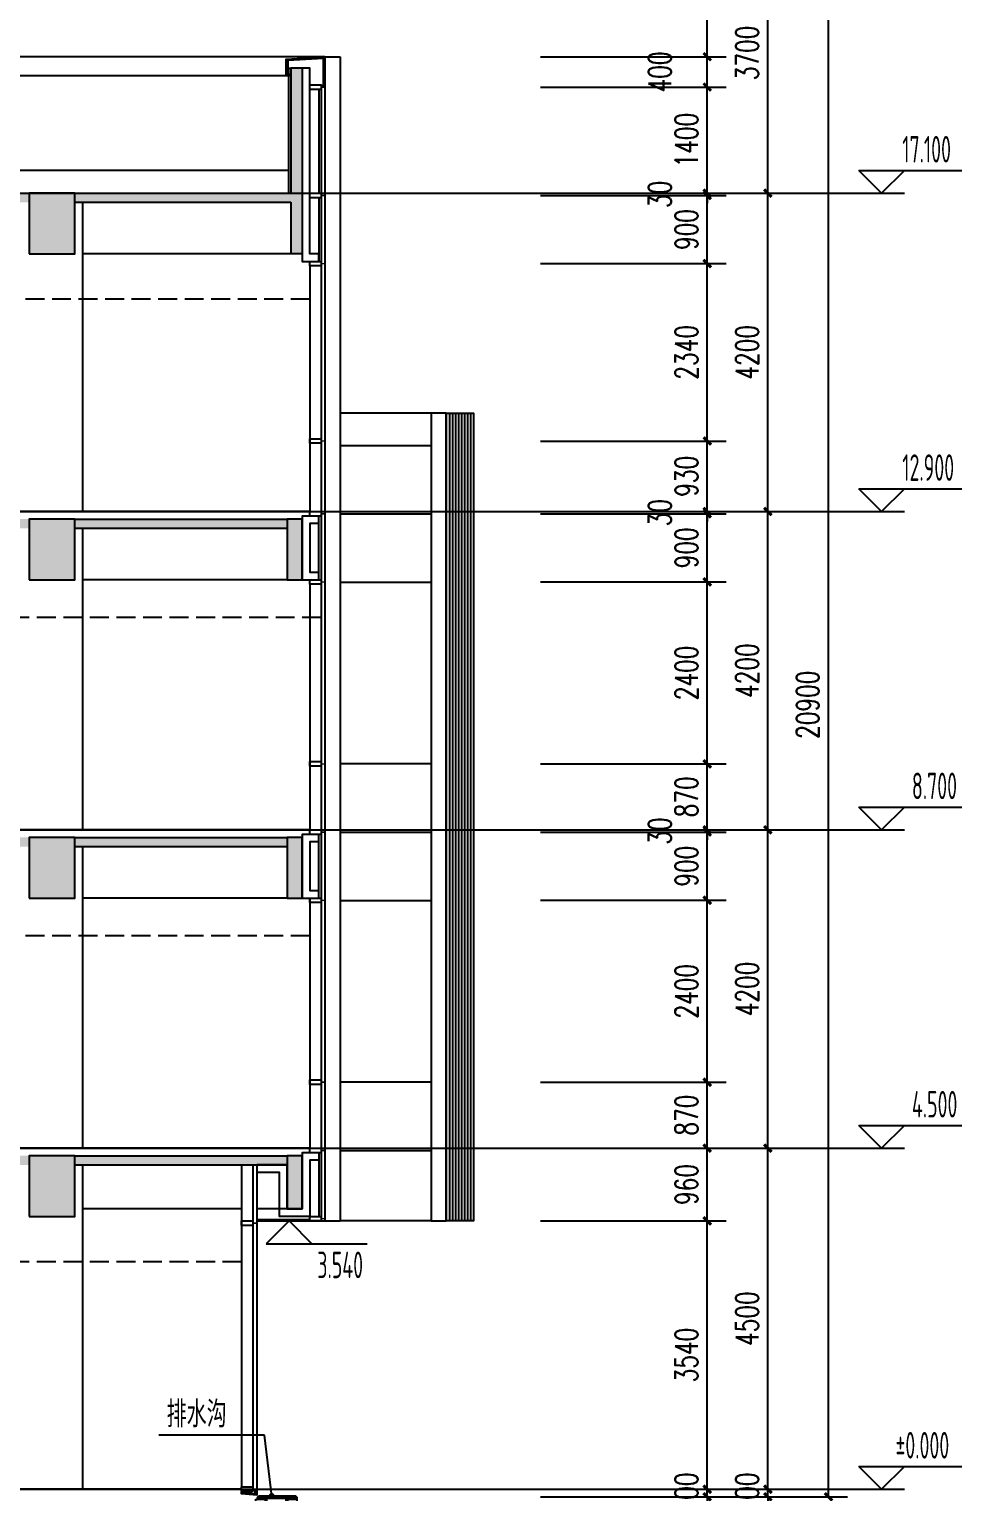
# Model space of a CAD drawing. Extents: x 1106790 to 1313746, y -134124 to 12249.
# Drawn here: x 1205748 to 1218045, y -51921 to -32625 of the extents above; entities that cross this region are included whole.
import ezdxf

# ---------------------------------------------------------------- set-up
doc = ezdxf.new("R2010")
doc.units = 0
doc.header["$LTSCALE"] = 1000
doc.header["$MEASUREMENT"] = 0
doc.linetypes.add('DASH', pattern=[0.35, 0.25, -0.1])
for name, color, linetype in [('01-标注_尺寸', 124, 'Continuous'), ('01-标注_标高', 200, 'Continuous'), ('01-标注_符号', 200, 'Continuous'), ('01-标注_轴线坐标', 132, 'Continuous'), ('02-TEXT_标注', 130, 'Continuous'), ('05-填充_天正', 26, 'Continuous'), ('A-C_窗', 140, 'Continuous'), ('A-D_龙骨', 131, 'Continuous'), ('A-O_屋面', 201, 'Continuous'), ('A-SUR_保温', 222, 'Continuous'), ('A-SUR_吊顶', 40, 'Continuous'), ('A-SUR_看线', 231, 'Continuous'), ('A-SUR_面层', 191, 'Continuous'), ('A-TECH_结构', 21, 'Continuous'), ('A-金属背板', 30, 'Continuous'), ('A_STR-砌块墙', 121, 'Continuous'), ('A_STR-砼墙', 51, 'Continuous'), ('A_STR-砼柱', 51, 'Continuous'), ('D_铝板', 181, 'Continuous'), ('PUB_HATCH', 8, 'Continuous'), ('构造物', 145, 'Continuous')]:
    doc.layers.add(name, color=color, linetype=linetype)
doc.layers.add('04-不打印_辅助线', color=165, linetype='Continuous', plot=False)
doc.styles.add('_TCH_DIM', font='ROS1', dxfattribs={"width": 0.8, "bigfont": 'JD'})
doc.styles.add('_TCH_DIM_T3', font='SIMPLEX', dxfattribs={"width": 0.705882, "bigfont": 'GBCBIG'})
doc.dimstyles.new('_TCH_ARCH&&100', dxfattribs={"dimtxt": 297.5, "dimasz": 100, "dimexe": 250, "dimexo": 300, "dimgap": 126.25, "dimtad": 1, "dimdec": 0, "dimzin": 0, "dimdsep": 46, "dimtxsty": '_TCH_DIM_T3', "dimblk": 'ARCHTICK', "dimcen": 0.09, "dimclrt": 7, "dimazin": 2, "dimtfac": 1, "dimtdec": 0, "dimtix": 1, "dimtmove": 2, "dimatfit": 3, "dimfxl": 0, "dimtolj": 1, "dimtzin": 0, "dimarcsym": 0})
pattern_1 = [(45, (4697.017, 670), (-17.96051, 17.96051), []), (45, (4714.977, 670), (-17.96051, 17.96051), [12.7, -6.35])]

# ---------------------------------------------------------------- blocks, each defined once
blk = doc.blocks.new('kyuhtr')
at = {"const_width": 20}
blk.add_lwpolyline([(50, 0), (0, 0)], dxfattribs=at)
blk.add_lwpolyline([(50, -30), (200, -30), (200, 30), (50, 30)], close=True)
blk = doc.blocks.new('*U30')
at = {"layer": 'A-SUR_看线', "color": 8}
blk.add_lwpolyline([(-20, 5330), (20, 5330), (20, -5330), (-20, -5330)], dxfattribs=at)
blk = doc.blocks.new('*U31')
at = {"layer": 'A-金属背板', "color": 0, "linetype": 'ByBlock', "lineweight": -2, "transparency": 16777216}
for p in [(0, 0), (40, 0), (80, 0), (120, 0), (160, 0), (200, 0), (240, 0), (280, 0), (320, 0)]:
    blk.add_blockref('*U30', p, dxfattribs=at)
blk = doc.blocks.new('dartt')
at = {"transparency": 33554641}
h = blk.add_hatch(dxfattribs=at)
h.set_pattern_fill('ANSI32', color=26)
h.set_pattern_definition([(45, (1294.211, 122.3605), (-3.367596, 3.367596), []), (45, (1296.4563, 122.3605), (-3.367596, 3.367596), [])])
edge = h.paths.add_edge_path()
edge.add_arc((0, 21), 4, 0, 90)
edge.add_line((0, 25), (0, 0))
edge.add_line((0, 0), (25, 0))
edge.add_arc((21, 0), 4, 0, 90)
edge.add_line((21, 4), (4, 4))
edge.add_line((4, 4), (4, 21))
blk.add_lwpolyline([(0, 25), (0, 0), (25, 0)])
blk.add_lwpolyline([(0, 25), (0, 25, -0.414214), (4, 21), (4, 4), (21, 4, -0.414214), (25, 0), (25, 0)], format="xyb")
blk = doc.blocks.new('$LinePat$素土夯实')
at = {"color": 0}
for p, q in [((0, -210), (210, 0)), ((120, -300), (420, 0)), ((420, 0), (608, -188)), ((495, -300), (795, 0)), ((615, 0), (705, -90)), ((210, -210), (300, -300)), ((315, -105), (502, -293)), ((705, -300), (795, -210))]:
    blk.add_line(p, q, dxfattribs=at)
blk = doc.blocks.new('drsrtg')
at = {"layer": '05-填充_天正'}
h = blk.add_hatch(dxfattribs=at)
h.set_pattern_fill('ANSI33', color=256, scale=8)
h.set_pattern_definition([(45, (4711.517, 670), (-17.96051, 17.96051), []), (45, (4729.477, 670), (-17.96051, 17.96051), [12.7, -6.35])])
h.paths.add_polyline_path([(-608, 580), (-608, 550), (-513, 550), (-513, 580)])
h = blk.add_hatch(dxfattribs=at)
h.set_pattern_fill('ANSI33', color=256, scale=8)
h.set_pattern_definition(pattern_1)
h.paths.add_polyline_path([(-448, 550), (-448, 580), (-498, 580), (-498, 550)])
h = blk.add_hatch(dxfattribs=at)
h.set_pattern_fill('ANSI33', color=256, scale=8)
h.set_pattern_definition(pattern_1)
h.paths.add_polyline_path([(-383, 550), (-383, 580), (-433, 580), (-433, 550)])
h = blk.add_hatch(dxfattribs=at)
h.set_pattern_fill('ANSI33', color=256, scale=8)
h.set_pattern_definition(pattern_1)
h.paths.add_polyline_path([(-318, 550), (-318, 580), (-368, 580), (-368, 550)])
h = blk.add_hatch(dxfattribs=at)
h.set_pattern_fill('ANSI33', color=256, scale=8)
h.set_pattern_definition(pattern_1)
h.paths.add_polyline_path([(-253, 550), (-253, 580), (-303, 580), (-303, 550)])
h = blk.add_hatch(dxfattribs=at)
h.set_pattern_fill('ANSI33', color=256, scale=8)
h.set_pattern_definition([(45, (4721.517, 670), (-17.96051, 17.96051), []), (45, (4739.477, 670), (-17.96051, 17.96051), [12.7, -6.35])])
h.paths.add_polyline_path([(-108, 550), (-108, 580), (-238, 580), (-238, 550)])
at = {"layer": '01-标注_符号'}
for p, q in [((-527, 1382), (-1923, 1382)), ((-433, 580), (-527, 1382))]:
    blk.add_line(p, q, dxfattribs=at)
at = {"layer": '01-标注_符号', "const_width": 40}
blk.add_lwpolyline([(-431, 560, 1), (-435, 600, 1)], format="xyb", close=True, dxfattribs=at)
at = {"layer": '05-填充_天正'}
blk.add_lwpolyline([(-500, 550), (-500, 240), (-240, 240), (-240, 550)], dxfattribs=at)
at = {"layer": 'A-SUR_面层'}
for p, q in [((-108, 580), (-608, 580)), ((-608, 550), (-608, 580)), ((-513, 550), (-513, 580)), ((-498, 550), (-498, 580)), ((-448, 550), (-448, 580)), ((-433, 550), (-433, 580)), ((-383, 550), (-383, 580)), ((-368, 550), (-368, 580)), ((-318, 550), (-318, 580)), ((-303, 550), (-303, 580)), ((-253, 550), (-253, 580)), ((-238, 550), (-238, 580)), ((-108, 550), (-108, 580)), ((-108, 550), (-608, 550))]:
    blk.add_line(p, q, dxfattribs=at)
at = {"layer": 'A_STR-砌块墙'}
for points in [[(-640, 540), (-520, 540), (-520, 120), (-220, 120), (-220, 540), (-100, 540), (-100, 0), (-640, 0), (-640, 540)], [(-100, 0), (-740, 0), (-740, -100), (0, -100), (0, 0), (-520, 0)]]:
    blk.add_lwpolyline(points, dxfattribs=at)
at = {"layer": 'A-SUR_看线', "xscale": -0.1861635220123852, "yscale": 0.1666666666666667, "zscale": 0.1666666666666667}
for p in [(-592, -100), (-444, -100), (-296, -100), (-148, -100), (0, -100)]:
    blk.add_blockref('$LinePat$素土夯实', p, dxfattribs=at)
at = {"layer": '构造物', "linetype": 'DASH', "ltscale": 0.2}
blk.add_blockref('dartt', (-620, 540), dxfattribs=at)
at = {"layer": '构造物', "linetype": 'DASH', "ltscale": 0.2, "xscale": -1}
blk.add_blockref('dartt', (-100, 540), dxfattribs=at)
at = {"layer": '02-TEXT_标注', "style": '_TCH_DIM', "width": 0.8}
blk.add_text('排水沟', height=347.3, dxfattribs=at).set_placement((-1818, 1487))
blk = doc.blocks.new('_ArchTick')
at = {"color": 0, "linetype": 'ByBlock', "const_width": 0.4}
blk.add_lwpolyline([(-0.5, -0.5), (0.5, 0.5)], dxfattribs=at)
blk = doc.blocks.new('*D63')
at = {"layer": '01-标注_轴线坐标', "color": 0, "lineweight": -2, "transparency": 16777216}
for p, q in [((1213289, -31088), (1216539, -31088)), ((1216289, -51988), (1216289, -31088)), ((1213289, -51988), (1216539, -51988))]:
    blk.add_line(p, q, dxfattribs=at)
at = {"layer": 'Defpoints', "color": 0, "transparency": 16777216}
for p in [(1212989, -31088), (1216289, -31088), (1212989, -51988)]:
    blk.add_point(p, dxfattribs=at)
at = {"layer": '01-标注_轴线坐标', "color": 0, "lineweight": -2, "transparency": 16777216, "xscale": 100, "yscale": 100, "zscale": 100}
for p, rotation in [((1216289, -31088), 90), ((1216289, -51988), 270)]:
    blk.add_blockref('_ArchTick', p, dxfattribs=dict(at, rotation=rotation))
at = {"layer": '01-标注_轴线坐标', "color": 7, "transparency": 16777216, "insert": (1216014, -41538), "char_height": 297.5, "attachment_point": 5, "rotation": 90, "style": '_TCH_DIM_T3'}
blk.add_mtext('\\A1;20900', dxfattribs=at)
blk = doc.blocks.new('*D65')
at = {"layer": '01-标注_轴线坐标', "color": 0, "lineweight": -2, "transparency": 16777216}
for p, q in [((1213289, -51888), (1215739, -51888)), ((1215489, -51888), (1215489, -51788)), ((1215489, -51988), (1215489, -51888)), ((1213289, -51988), (1215739, -51988)), ((1215489, -51988), (1215489, -52088))]:
    blk.add_line(p, q, dxfattribs=at)
at = {"layer": 'Defpoints', "color": 0, "transparency": 16777216}
for p in [(1212989, -51888), (1215489, -51888), (1212989, -51988)]:
    blk.add_point(p, dxfattribs=at)
at = {"layer": '01-标注_轴线坐标', "color": 0, "lineweight": -2, "transparency": 16777216, "xscale": 100, "yscale": 100, "zscale": 100}
for p, rotation in [((1215489, -51888), 270), ((1215489, -51988), 90)]:
    blk.add_blockref('_ArchTick', p, dxfattribs=dict(at, rotation=rotation))
at = {"layer": '01-标注_轴线坐标', "color": 7, "transparency": 16777216, "insert": (1215214, -51938), "char_height": 297.5, "attachment_point": 5, "rotation": 90, "style": '_TCH_DIM_T3'}
blk.add_mtext('\\A1;100', dxfattribs=at)
blk = doc.blocks.new('*D66')
at = {"layer": '01-标注_轴线坐标', "color": 0, "lineweight": -2, "transparency": 16777216}
for p, q in [((1213289, -47388), (1215739, -47388)), ((1215489, -51888), (1215489, -47388)), ((1213289, -51888), (1215739, -51888))]:
    blk.add_line(p, q, dxfattribs=at)
at = {"layer": 'Defpoints', "color": 0, "transparency": 16777216}
for p in [(1212989, -47388), (1215489, -47388), (1212989, -51888)]:
    blk.add_point(p, dxfattribs=at)
at = {"layer": '01-标注_轴线坐标', "color": 0, "lineweight": -2, "transparency": 16777216, "xscale": 100, "yscale": 100, "zscale": 100}
for p, rotation in [((1215489, -47388), 90), ((1215489, -51888), 270)]:
    blk.add_blockref('_ArchTick', p, dxfattribs=dict(at, rotation=rotation))
at = {"layer": '01-标注_轴线坐标', "color": 7, "transparency": 16777216, "insert": (1215214, -49638), "char_height": 297.5, "attachment_point": 5, "rotation": 90, "style": '_TCH_DIM_T3'}
blk.add_mtext('\\A1;4500', dxfattribs=at)
blk = doc.blocks.new('*D67')
at = {"layer": '01-标注_轴线坐标', "color": 0, "lineweight": -2, "transparency": 16777216}
for p, q in [((1213289, -43188), (1215739, -43188)), ((1215489, -47388), (1215489, -43188)), ((1213289, -47388), (1215739, -47388))]:
    blk.add_line(p, q, dxfattribs=at)
at = {"layer": 'Defpoints', "color": 0, "transparency": 16777216}
for p in [(1212989, -43188), (1215489, -43188), (1212989, -47388)]:
    blk.add_point(p, dxfattribs=at)
at = {"layer": '01-标注_轴线坐标', "color": 0, "lineweight": -2, "transparency": 16777216, "xscale": 100, "yscale": 100, "zscale": 100}
for p, rotation in [((1215489, -43188), 90), ((1215489, -47388), 270)]:
    blk.add_blockref('_ArchTick', p, dxfattribs=dict(at, rotation=rotation))
at = {"layer": '01-标注_轴线坐标', "color": 7, "transparency": 16777216, "insert": (1215214, -45288), "char_height": 297.5, "attachment_point": 5, "rotation": 90, "style": '_TCH_DIM_T3'}
blk.add_mtext('\\A1;4200', dxfattribs=at)
blk = doc.blocks.new('*D68')
at = {"layer": '01-标注_轴线坐标', "color": 0, "lineweight": -2, "transparency": 16777216}
for p, q in [((1213289, -38988), (1215739, -38988)), ((1215489, -43188), (1215489, -38988)), ((1213289, -43188), (1215739, -43188))]:
    blk.add_line(p, q, dxfattribs=at)
at = {"layer": 'Defpoints', "color": 0, "transparency": 16777216}
for p in [(1212989, -38988), (1215489, -38988), (1212989, -43188)]:
    blk.add_point(p, dxfattribs=at)
at = {"layer": '01-标注_轴线坐标', "color": 0, "lineweight": -2, "transparency": 16777216, "xscale": 100, "yscale": 100, "zscale": 100}
for p, rotation in [((1215489, -38988), 90), ((1215489, -43188), 270)]:
    blk.add_blockref('_ArchTick', p, dxfattribs=dict(at, rotation=rotation))
at = {"layer": '01-标注_轴线坐标', "color": 7, "transparency": 16777216, "insert": (1215214, -41088), "char_height": 297.5, "attachment_point": 5, "rotation": 90, "style": '_TCH_DIM_T3'}
blk.add_mtext('\\A1;4200', dxfattribs=at)
blk = doc.blocks.new('*D69')
at = {"layer": '01-标注_轴线坐标', "color": 0, "lineweight": -2, "transparency": 16777216}
for p, q in [((1213289, -34788), (1215739, -34788)), ((1215489, -38988), (1215489, -34788)), ((1213289, -38988), (1215739, -38988))]:
    blk.add_line(p, q, dxfattribs=at)
at = {"layer": 'Defpoints', "color": 0, "transparency": 16777216}
for p in [(1212989, -34788), (1215489, -34788), (1212989, -38988)]:
    blk.add_point(p, dxfattribs=at)
at = {"layer": '01-标注_轴线坐标', "color": 0, "lineweight": -2, "transparency": 16777216, "xscale": 100, "yscale": 100, "zscale": 100}
for p, rotation in [((1215489, -34788), 90), ((1215489, -38988), 270)]:
    blk.add_blockref('_ArchTick', p, dxfattribs=dict(at, rotation=rotation))
at = {"layer": '01-标注_轴线坐标', "color": 7, "transparency": 16777216, "insert": (1215214, -36888), "char_height": 297.5, "attachment_point": 5, "rotation": 90, "style": '_TCH_DIM_T3'}
blk.add_mtext('\\A1;4200', dxfattribs=at)
blk = doc.blocks.new('*D70')
at = {"layer": '01-标注_轴线坐标', "color": 0, "lineweight": -2, "transparency": 16777216}
for p, q in [((1213289, -31088), (1215739, -31088)), ((1215489, -34788), (1215489, -31088)), ((1213289, -34788), (1215739, -34788))]:
    blk.add_line(p, q, dxfattribs=at)
at = {"layer": 'Defpoints', "color": 0, "transparency": 16777216}
for p in [(1212989, -31088), (1215489, -31088), (1212989, -34788)]:
    blk.add_point(p, dxfattribs=at)
at = {"layer": '01-标注_轴线坐标', "color": 0, "lineweight": -2, "transparency": 16777216, "xscale": 100, "yscale": 100, "zscale": 100}
for p, rotation in [((1215489, -31088), 90), ((1215489, -34788), 270)]:
    blk.add_blockref('_ArchTick', p, dxfattribs=dict(at, rotation=rotation))
at = {"layer": '01-标注_轴线坐标', "color": 7, "transparency": 16777216, "insert": (1215214, -32938), "char_height": 297.5, "attachment_point": 5, "rotation": 90, "style": '_TCH_DIM_T3'}
blk.add_mtext('\\A1;3700', dxfattribs=at)
blk = doc.blocks.new('_FZH')
blk.add_lwpolyline([(-0.5, -0.5), (0.5, -0.5), (0.5, 0.5), (-0.5, 0.5)], close=True)
at = {"layer": 'PUB_HATCH'}
blk.add_solid([(-0.5, -0.5), (0.5, -0.5), (-0.5, 0.5), (0.5, 0.5)], dxfattribs=at)
blk = doc.blocks.new('*D170')
at = {"layer": '01-标注_尺寸', "color": 0, "lineweight": -2, "transparency": 16777216}
for p, q in [((1212489, -51888), (1214939, -51888)), ((1214689, -51888), (1214689, -51788)), ((1214689, -51988), (1214689, -51888)), ((1212489, -51988), (1214939, -51988)), ((1214689, -51988), (1214689, -52088))]:
    blk.add_line(p, q, dxfattribs=at)
at = {"layer": 'Defpoints', "color": 0, "transparency": 16777216}
for p in [(1212189, -51888), (1214689, -51888), (1212189, -51988)]:
    blk.add_point(p, dxfattribs=at)
at = {"layer": '01-标注_尺寸', "color": 0, "lineweight": -2, "transparency": 16777216, "xscale": 100, "yscale": 100, "zscale": 100}
for p, rotation in [((1214689, -51888), 270), ((1214689, -51988), 90)]:
    blk.add_blockref('_ArchTick', p, dxfattribs=dict(at, rotation=rotation))
at = {"layer": '01-标注_尺寸', "color": 7, "transparency": 16777216, "insert": (1214414, -51938), "char_height": 297.5, "attachment_point": 5, "rotation": 90, "style": '_TCH_DIM_T3'}
blk.add_mtext('\\A1;100', dxfattribs=at)
blk = doc.blocks.new('*D171')
at = {"layer": '01-标注_尺寸', "color": 0, "lineweight": -2, "transparency": 16777216}
for p, q in [((1212489, -48348), (1214939, -48348)), ((1214689, -51888), (1214689, -48348)), ((1212489, -51888), (1214939, -51888))]:
    blk.add_line(p, q, dxfattribs=at)
at = {"layer": 'Defpoints', "color": 0, "transparency": 16777216}
for p in [(1212189, -48348), (1214689, -48348), (1212189, -51888)]:
    blk.add_point(p, dxfattribs=at)
at = {"layer": '01-标注_尺寸', "color": 0, "lineweight": -2, "transparency": 16777216, "xscale": 100, "yscale": 100, "zscale": 100}
for p, rotation in [((1214689, -48348), 90), ((1214689, -51888), 270)]:
    blk.add_blockref('_ArchTick', p, dxfattribs=dict(at, rotation=rotation))
at = {"layer": '01-标注_尺寸', "color": 7, "transparency": 16777216, "insert": (1214414, -50118), "char_height": 297.5, "attachment_point": 5, "rotation": 90, "style": '_TCH_DIM_T3'}
blk.add_mtext('\\A1;3540', dxfattribs=at)
blk = doc.blocks.new('*D172')
at = {"layer": '01-标注_尺寸', "color": 0, "lineweight": -2, "transparency": 16777216}
for p, q in [((1212489, -47388), (1214939, -47388)), ((1214689, -48348), (1214689, -47388)), ((1212489, -48348), (1214939, -48348))]:
    blk.add_line(p, q, dxfattribs=at)
at = {"layer": 'Defpoints', "color": 0, "transparency": 16777216}
for p in [(1212189, -47388), (1214689, -47388), (1212189, -48348)]:
    blk.add_point(p, dxfattribs=at)
at = {"layer": '01-标注_尺寸', "color": 0, "lineweight": -2, "transparency": 16777216, "xscale": 100, "yscale": 100, "zscale": 100}
for p, rotation in [((1214689, -47388), 90), ((1214689, -48348), 270)]:
    blk.add_blockref('_ArchTick', p, dxfattribs=dict(at, rotation=rotation))
at = {"layer": '01-标注_尺寸', "color": 7, "transparency": 16777216, "insert": (1214414, -47868), "char_height": 297.5, "attachment_point": 5, "rotation": 90, "style": '_TCH_DIM_T3'}
blk.add_mtext('\\A1;960', dxfattribs=at)
blk = doc.blocks.new('*D173')
at = {"layer": '01-标注_尺寸', "color": 0, "lineweight": -2, "transparency": 16777216}
for p, q in [((1212489, -46518), (1214939, -46518)), ((1214689, -47388), (1214689, -46518)), ((1212489, -47388), (1214939, -47388))]:
    blk.add_line(p, q, dxfattribs=at)
at = {"layer": 'Defpoints', "color": 0, "transparency": 16777216}
for p in [(1212189, -46518), (1214689, -46518), (1212189, -47388)]:
    blk.add_point(p, dxfattribs=at)
at = {"layer": '01-标注_尺寸', "color": 0, "lineweight": -2, "transparency": 16777216, "xscale": 100, "yscale": 100, "zscale": 100}
for p, rotation in [((1214689, -46518), 90), ((1214689, -47388), 270)]:
    blk.add_blockref('_ArchTick', p, dxfattribs=dict(at, rotation=rotation))
at = {"layer": '01-标注_尺寸', "color": 7, "transparency": 16777216, "insert": (1214414, -46953), "char_height": 297.5, "attachment_point": 5, "rotation": 90, "style": '_TCH_DIM_T3'}
blk.add_mtext('\\A1;870', dxfattribs=at)
blk = doc.blocks.new('*D174')
at = {"layer": '01-标注_尺寸', "color": 0, "lineweight": -2, "transparency": 16777216}
for p, q in [((1212489, -44118), (1214939, -44118)), ((1214689, -46518), (1214689, -44118)), ((1212489, -46518), (1214939, -46518))]:
    blk.add_line(p, q, dxfattribs=at)
at = {"layer": 'Defpoints', "color": 0, "transparency": 16777216}
for p in [(1212189, -44118), (1214689, -44118), (1212189, -46518)]:
    blk.add_point(p, dxfattribs=at)
at = {"layer": '01-标注_尺寸', "color": 0, "lineweight": -2, "transparency": 16777216, "xscale": 100, "yscale": 100, "zscale": 100}
for p, rotation in [((1214689, -44118), 90), ((1214689, -46518), 270)]:
    blk.add_blockref('_ArchTick', p, dxfattribs=dict(at, rotation=rotation))
at = {"layer": '01-标注_尺寸', "color": 7, "transparency": 16777216, "insert": (1214414, -45318), "char_height": 297.5, "attachment_point": 5, "rotation": 90, "style": '_TCH_DIM_T3'}
blk.add_mtext('\\A1;2400', dxfattribs=at)
blk = doc.blocks.new('*D175')
at = {"layer": '01-标注_尺寸', "color": 0, "lineweight": -2, "transparency": 16777216}
for p, q in [((1212489, -43218), (1214939, -43218)), ((1214689, -44118), (1214689, -43218)), ((1212489, -44118), (1214939, -44118))]:
    blk.add_line(p, q, dxfattribs=at)
at = {"layer": 'Defpoints', "color": 0, "transparency": 16777216}
for p in [(1212189, -43218), (1214689, -43218), (1212189, -44118)]:
    blk.add_point(p, dxfattribs=at)
at = {"layer": '01-标注_尺寸', "color": 0, "lineweight": -2, "transparency": 16777216, "xscale": 100, "yscale": 100, "zscale": 100}
for p, rotation in [((1214689, -43218), 90), ((1214689, -44118), 270)]:
    blk.add_blockref('_ArchTick', p, dxfattribs=dict(at, rotation=rotation))
at = {"layer": '01-标注_尺寸', "color": 7, "transparency": 16777216, "insert": (1214414, -43668), "char_height": 297.5, "attachment_point": 5, "rotation": 90, "style": '_TCH_DIM_T3'}
blk.add_mtext('\\A1;900', dxfattribs=at)
blk = doc.blocks.new('*D176')
at = {"layer": '01-标注_尺寸', "color": 0, "lineweight": -2, "transparency": 16777216}
for p, q in [((1212489, -43188), (1214939, -43188)), ((1212489, -43218), (1214939, -43218)), ((1214689, -43188), (1214689, -43088)), ((1214689, -43218), (1214689, -43188)), ((1214689, -43218), (1214689, -43318))]:
    blk.add_line(p, q, dxfattribs=at)
at = {"layer": 'Defpoints', "color": 0, "transparency": 16777216}
for p in [(1212189, -43188), (1212189, -43218), (1214689, -43188)]:
    blk.add_point(p, dxfattribs=at)
at = {"layer": '01-标注_尺寸', "color": 0, "lineweight": -2, "transparency": 16777216, "xscale": 100, "yscale": 100, "zscale": 100}
for p, rotation in [((1214689, -43188), 270), ((1214689, -43218), 90)]:
    blk.add_blockref('_ArchTick', p, dxfattribs=dict(at, rotation=rotation))
at = {"layer": '01-标注_尺寸', "color": 7, "transparency": 16777216, "insert": (1214064, -43203), "char_height": 297.5, "attachment_point": 5, "rotation": 90, "style": '_TCH_DIM_T3'}
blk.add_mtext('\\A1;30', dxfattribs=at)
blk = doc.blocks.new('*D177')
at = {"layer": '01-标注_尺寸', "color": 0, "lineweight": -2, "transparency": 16777216}
for p, q in [((1212489, -42318), (1214939, -42318)), ((1214689, -43188), (1214689, -42318)), ((1212489, -43188), (1214939, -43188))]:
    blk.add_line(p, q, dxfattribs=at)
at = {"layer": 'Defpoints', "color": 0, "transparency": 16777216}
for p in [(1212189, -42318), (1214689, -42318), (1212189, -43188)]:
    blk.add_point(p, dxfattribs=at)
at = {"layer": '01-标注_尺寸', "color": 0, "lineweight": -2, "transparency": 16777216, "xscale": 100, "yscale": 100, "zscale": 100}
for p, rotation in [((1214689, -42318), 90), ((1214689, -43188), 270)]:
    blk.add_blockref('_ArchTick', p, dxfattribs=dict(at, rotation=rotation))
at = {"layer": '01-标注_尺寸', "color": 7, "transparency": 16777216, "insert": (1214414, -42753), "char_height": 297.5, "attachment_point": 5, "rotation": 90, "style": '_TCH_DIM_T3'}
blk.add_mtext('\\A1;870', dxfattribs=at)
blk = doc.blocks.new('*D178')
at = {"layer": '01-标注_尺寸', "color": 0, "lineweight": -2, "transparency": 16777216}
for p, q in [((1212489, -39918), (1214939, -39918)), ((1214689, -42318), (1214689, -39918)), ((1212489, -42318), (1214939, -42318))]:
    blk.add_line(p, q, dxfattribs=at)
at = {"layer": 'Defpoints', "color": 0, "transparency": 16777216}
for p in [(1212189, -39918), (1214689, -39918), (1212189, -42318)]:
    blk.add_point(p, dxfattribs=at)
at = {"layer": '01-标注_尺寸', "color": 0, "lineweight": -2, "transparency": 16777216, "xscale": 100, "yscale": 100, "zscale": 100}
for p, rotation in [((1214689, -39918), 90), ((1214689, -42318), 270)]:
    blk.add_blockref('_ArchTick', p, dxfattribs=dict(at, rotation=rotation))
at = {"layer": '01-标注_尺寸', "color": 7, "transparency": 16777216, "insert": (1214414, -41118), "char_height": 297.5, "attachment_point": 5, "rotation": 90, "style": '_TCH_DIM_T3'}
blk.add_mtext('\\A1;2400', dxfattribs=at)
blk = doc.blocks.new('*D179')
at = {"layer": '01-标注_尺寸', "color": 0, "lineweight": -2, "transparency": 16777216}
for p, q in [((1212489, -39018), (1214939, -39018)), ((1214689, -39918), (1214689, -39018)), ((1212489, -39918), (1214939, -39918))]:
    blk.add_line(p, q, dxfattribs=at)
at = {"layer": 'Defpoints', "color": 0, "transparency": 16777216}
for p in [(1212189, -39018), (1214689, -39018), (1212189, -39918)]:
    blk.add_point(p, dxfattribs=at)
at = {"layer": '01-标注_尺寸', "color": 0, "lineweight": -2, "transparency": 16777216, "xscale": 100, "yscale": 100, "zscale": 100}
for p, rotation in [((1214689, -39018), 90), ((1214689, -39918), 270)]:
    blk.add_blockref('_ArchTick', p, dxfattribs=dict(at, rotation=rotation))
at = {"layer": '01-标注_尺寸', "color": 7, "transparency": 16777216, "insert": (1214414, -39468), "char_height": 297.5, "attachment_point": 5, "rotation": 90, "style": '_TCH_DIM_T3'}
blk.add_mtext('\\A1;900', dxfattribs=at)
blk = doc.blocks.new('*D180')
at = {"layer": '01-标注_尺寸', "color": 0, "lineweight": -2, "transparency": 16777216}
for p, q in [((1214689, -38988), (1214689, -38888)), ((1212489, -38988), (1214939, -38988)), ((1212489, -39018), (1214939, -39018)), ((1214689, -39018), (1214689, -38988)), ((1214689, -39018), (1214689, -39118))]:
    blk.add_line(p, q, dxfattribs=at)
at = {"layer": 'Defpoints', "color": 0, "transparency": 16777216}
for p in [(1212189, -38988), (1212189, -39018), (1214689, -38988)]:
    blk.add_point(p, dxfattribs=at)
at = {"layer": '01-标注_尺寸', "color": 0, "lineweight": -2, "transparency": 16777216, "xscale": 100, "yscale": 100, "zscale": 100}
for p, rotation in [((1214689, -38988), 270), ((1214689, -39018), 90)]:
    blk.add_blockref('_ArchTick', p, dxfattribs=dict(at, rotation=rotation))
at = {"layer": '01-标注_尺寸', "color": 7, "transparency": 16777216, "insert": (1214064, -39003), "char_height": 297.5, "attachment_point": 5, "rotation": 90, "style": '_TCH_DIM_T3'}
blk.add_mtext('\\A1;30', dxfattribs=at)
blk = doc.blocks.new('*D181')
at = {"layer": '01-标注_尺寸', "color": 0, "lineweight": -2, "transparency": 16777216}
for p, q in [((1212489, -38058), (1214939, -38058)), ((1214689, -38988), (1214689, -38058)), ((1212489, -38988), (1214939, -38988))]:
    blk.add_line(p, q, dxfattribs=at)
at = {"layer": 'Defpoints', "color": 0, "transparency": 16777216}
for p in [(1212189, -38058), (1214689, -38058), (1212189, -38988)]:
    blk.add_point(p, dxfattribs=at)
at = {"layer": '01-标注_尺寸', "color": 0, "lineweight": -2, "transparency": 16777216, "xscale": 100, "yscale": 100, "zscale": 100}
for p, rotation in [((1214689, -38058), 90), ((1214689, -38988), 270)]:
    blk.add_blockref('_ArchTick', p, dxfattribs=dict(at, rotation=rotation))
at = {"layer": '01-标注_尺寸', "color": 7, "transparency": 16777216, "insert": (1214414, -38523), "char_height": 297.5, "attachment_point": 5, "rotation": 90, "style": '_TCH_DIM_T3'}
blk.add_mtext('\\A1;930', dxfattribs=at)
blk = doc.blocks.new('*D182')
at = {"layer": '01-标注_尺寸', "color": 0, "lineweight": -2, "transparency": 16777216}
for p, q in [((1212489, -35718), (1214939, -35718)), ((1214689, -38058), (1214689, -35718)), ((1212489, -38058), (1214939, -38058))]:
    blk.add_line(p, q, dxfattribs=at)
at = {"layer": 'Defpoints', "color": 0, "transparency": 16777216}
for p in [(1212189, -35718), (1214689, -35718), (1212189, -38058)]:
    blk.add_point(p, dxfattribs=at)
at = {"layer": '01-标注_尺寸', "color": 0, "lineweight": -2, "transparency": 16777216, "xscale": 100, "yscale": 100, "zscale": 100}
for p, rotation in [((1214689, -35718), 90), ((1214689, -38058), 270)]:
    blk.add_blockref('_ArchTick', p, dxfattribs=dict(at, rotation=rotation))
at = {"layer": '01-标注_尺寸', "color": 7, "transparency": 16777216, "insert": (1214414, -36888), "char_height": 297.5, "attachment_point": 5, "rotation": 90, "style": '_TCH_DIM_T3'}
blk.add_mtext('\\A1;2340', dxfattribs=at)
blk = doc.blocks.new('*D183')
at = {"layer": '01-标注_尺寸', "color": 0, "lineweight": -2, "transparency": 16777216}
for p, q in [((1212489, -34818), (1214939, -34818)), ((1214689, -35718), (1214689, -34818)), ((1212489, -35718), (1214939, -35718))]:
    blk.add_line(p, q, dxfattribs=at)
at = {"layer": 'Defpoints', "color": 0, "transparency": 16777216}
for p in [(1212189, -34818), (1214689, -34818), (1212189, -35718)]:
    blk.add_point(p, dxfattribs=at)
at = {"layer": '01-标注_尺寸', "color": 0, "lineweight": -2, "transparency": 16777216, "xscale": 100, "yscale": 100, "zscale": 100}
for p, rotation in [((1214689, -34818), 90), ((1214689, -35718), 270)]:
    blk.add_blockref('_ArchTick', p, dxfattribs=dict(at, rotation=rotation))
at = {"layer": '01-标注_尺寸', "color": 7, "transparency": 16777216, "insert": (1214414, -35268), "char_height": 297.5, "attachment_point": 5, "rotation": 90, "style": '_TCH_DIM_T3'}
blk.add_mtext('\\A1;900', dxfattribs=at)
blk = doc.blocks.new('*D184')
at = {"layer": '01-标注_尺寸', "color": 0, "lineweight": -2, "transparency": 16777216}
for p, q in [((1214689, -34788), (1214689, -34688)), ((1212489, -34788), (1214939, -34788)), ((1212489, -34818), (1214939, -34818)), ((1214689, -34818), (1214689, -34788)), ((1214689, -34818), (1214689, -34918))]:
    blk.add_line(p, q, dxfattribs=at)
at = {"layer": 'Defpoints', "color": 0, "transparency": 16777216}
for p in [(1212189, -34788), (1212189, -34818), (1214689, -34788)]:
    blk.add_point(p, dxfattribs=at)
at = {"layer": '01-标注_尺寸', "color": 0, "lineweight": -2, "transparency": 16777216, "xscale": 100, "yscale": 100, "zscale": 100}
for p, rotation in [((1214689, -34788), 270), ((1214689, -34818), 90)]:
    blk.add_blockref('_ArchTick', p, dxfattribs=dict(at, rotation=rotation))
at = {"layer": '01-标注_尺寸', "color": 7, "transparency": 16777216, "insert": (1214064, -34803), "char_height": 297.5, "attachment_point": 5, "rotation": 90, "style": '_TCH_DIM_T3'}
blk.add_mtext('\\A1;30', dxfattribs=at)
blk = doc.blocks.new('*D185')
at = {"layer": '01-标注_尺寸', "color": 0, "lineweight": -2, "transparency": 16777216}
for p, q in [((1212489, -33388), (1214939, -33388)), ((1214689, -34788), (1214689, -33388)), ((1212489, -34788), (1214939, -34788))]:
    blk.add_line(p, q, dxfattribs=at)
at = {"layer": 'Defpoints', "color": 0, "transparency": 16777216}
for p in [(1212189, -33388), (1214689, -33388), (1212189, -34788)]:
    blk.add_point(p, dxfattribs=at)
at = {"layer": '01-标注_尺寸', "color": 0, "lineweight": -2, "transparency": 16777216, "xscale": 100, "yscale": 100, "zscale": 100}
for p, rotation in [((1214689, -33388), 90), ((1214689, -34788), 270)]:
    blk.add_blockref('_ArchTick', p, dxfattribs=dict(at, rotation=rotation))
at = {"layer": '01-标注_尺寸', "color": 7, "transparency": 16777216, "insert": (1214414, -34088), "char_height": 297.5, "attachment_point": 5, "rotation": 90, "style": '_TCH_DIM_T3'}
blk.add_mtext('\\A1;1400', dxfattribs=at)
blk = doc.blocks.new('*D186')
at = {"layer": '01-标注_尺寸', "color": 0, "lineweight": -2, "transparency": 16777216}
for p, q in [((1212489, -32988), (1214939, -32988)), ((1214689, -33388), (1214689, -32988)), ((1212489, -33388), (1214939, -33388))]:
    blk.add_line(p, q, dxfattribs=at)
at = {"layer": 'Defpoints', "color": 0, "transparency": 16777216}
for p in [(1212189, -32988), (1214689, -32988), (1212189, -33388)]:
    blk.add_point(p, dxfattribs=at)
at = {"layer": '01-标注_尺寸', "color": 0, "lineweight": -2, "transparency": 16777216, "xscale": 100, "yscale": 100, "zscale": 100}
for p, rotation in [((1214689, -32988), 90), ((1214689, -33388), 270)]:
    blk.add_blockref('_ArchTick', p, dxfattribs=dict(at, rotation=rotation))
at = {"layer": '01-标注_尺寸', "color": 7, "transparency": 16777216, "insert": (1214064, -33188), "char_height": 297.5, "attachment_point": 5, "rotation": 90, "style": '_TCH_DIM_T3'}
blk.add_mtext('\\A1;400', dxfattribs=at)
blk = doc.blocks.new('*D187')
at = {"layer": '01-标注_尺寸', "color": 0, "lineweight": -2, "transparency": 16777216}
for p, q in [((1212489, -31088), (1214939, -31088)), ((1214689, -32988), (1214689, -31088)), ((1212489, -32988), (1214939, -32988))]:
    blk.add_line(p, q, dxfattribs=at)
at = {"layer": 'Defpoints', "color": 0, "transparency": 16777216}
for p in [(1212189, -31088), (1214689, -31088), (1212189, -32988)]:
    blk.add_point(p, dxfattribs=at)
at = {"layer": '01-标注_尺寸', "color": 0, "lineweight": -2, "transparency": 16777216, "xscale": 100, "yscale": 100, "zscale": 100}
for p, rotation in [((1214689, -31088), 90), ((1214689, -32988), 270)]:
    blk.add_blockref('_ArchTick', p, dxfattribs=dict(at, rotation=rotation))
at = {"layer": '01-标注_尺寸', "color": 7, "transparency": 16777216, "insert": (1214414, -32038), "char_height": 297.5, "attachment_point": 5, "rotation": 90, "style": '_TCH_DIM_T3'}
blk.add_mtext('\\A1;1900', dxfattribs=at)

msp = doc.modelspace()

# ---------------------------------------------------------------- hatches: boundary and pattern name
at = {"layer": '05-填充_天正'}
for points in [[(1209197.7, -33138.5), (1209197.7, -34788.5), (1209247.7, -34828.5), (1209347.7, -34788.5), (1209347.7, -33138.5)], [(1205747.7, -34908.5), (1205747.7, -34788.5), (1197847.7, -34788.5), (1197847.7, -34908.5)], [(1206347.7, -34788.5), (1206347.7, -34908.5), (1209197.7, -34908.5), (1209247.7, -34828.5), (1209197.7, -34788.5)], [(1209247.7, -34828.5), (1209197.7, -34908.5), (1209197.7, -35588.5), (1209347.7, -35588.5), (1209347.7, -34788.5)], [(1205747.7, -39208.5), (1205747.7, -39088.5), (1197847.7, -39088.5), (1197847.7, -39208.5)], [(1209147.7, -39208.5), (1209147.7, -39088.5), (1206347.7, -39088.5), (1206347.7, -39208.5)], [(1205747.7, -43408.5), (1205747.7, -43288.5), (1197847.7, -43288.5), (1197847.7, -43408.5)], [(1209147.7, -43408.5), (1209147.7, -43288.5), (1206347.7, -43288.5), (1206347.7, -43408.5)], [(1205747.7, -47608.5), (1205747.7, -47488.5), (1197847.7, -47488.5), (1197847.7, -47608.5)], [(1209147.7, -47608.5), (1209147.7, -47488.5), (1206347.7, -47488.5), (1206347.7, -47608.5)]]:
    msp.add_hatch(color=256, dxfattribs=at).paths.add_polyline_path(points)

# ---------------------------------------------------------------- linework, layer by layer
at = {"layer": '01-标注_标高'}
for p, q in [((1216988.7, -34788.5), (1216688.7, -34488.5)), ((1216688.7, -34488.5), (1218045.2, -34488.5)), ((1216988.7, -34788.5), (1217288.7, -34488.5)), ((1216288.7, -34788.5), (1217288.7, -34788.5)), ((1216988.7, -38988.5), (1216688.7, -38688.5)), ((1216688.7, -38688.5), (1218045.2, -38688.5)), ((1216988.7, -38988.5), (1217288.7, -38688.5)), ((1216288.7, -38988.5), (1217288.7, -38988.5)), ((1216988.7, -43188.5), (1216688.7, -42888.5)), ((1216688.7, -42888.5), (1218045.2, -42888.5)), ((1216988.7, -43188.5), (1217288.7, -42888.5)), ((1216288.7, -43188.5), (1217288.7, -43188.5)), ((1216988.7, -47388.5), (1216688.7, -47088.5)), ((1216688.7, -47088.5), (1218045.2, -47088.5)), ((1216988.7, -47388.5), (1217288.7, -47088.5)), ((1216288.7, -47388.5), (1217288.7, -47388.5)), ((1209173.2, -48348.5), (1208873.2, -48648.5)), ((1209173.2, -48348.5), (1209473.2, -48648.5)), ((1208873.2, -48648.5), (1210203.6, -48648.5)), ((1216988.7, -51888.5), (1216688.7, -51588.5)), ((1216688.7, -51588.5), (1218045.2, -51588.5)), ((1216988.7, -51888.5), (1217288.7, -51588.5)), ((1216288.7, -51888.5), (1217288.7, -51888.5))]:
    msp.add_line(p, q, dxfattribs=at)
at = {"layer": '04-不打印_辅助线'}
for p, q in [((1155940.1, -34788.5), (1216697, -34788.5)), ((1155940.1, -38988.5), (1216697, -38988.5)), ((1155940.1, -43188.5), (1216697, -43188.5)), ((1155940.1, -47388.5), (1216697, -47388.5)), ((1155940.1, -51888.5), (1216697, -51888.5))]:
    msp.add_line(p, q, dxfattribs=at)
at = {"layer": 'A-C_窗'}
msp.add_line((1211047.7, -48348.5), (1209847.7, -48348.5), dxfattribs=at)
for points in [[(1209597.7, -33388.5), (1209597.7, -38988.5)], [(1209647.7, -33388.5), (1209647.7, -39018.5)], [(1209447.7, -35748.5), (1209447.7, -38988.5)], [(1211047.7, -37688.5), (1211047.7, -48348.5)], [(1209597.7, -39018.5), (1209597.7, -48288.5)], [(1209647.7, -39018.5), (1209647.7, -48348.5)], [(1209847.7, -39018.5), (1211047.7, -39018.5)], [(1209847.7, -39918.5), (1211047.7, -39918.5)], [(1209447.7, -39948.5), (1209447.7, -43188.5)], [(1211047.7, -42318.5), (1209847.7, -42318.5)], [(1209847.7, -43218.5), (1211047.7, -43218.5)], [(1209447.7, -44088.5), (1209447.7, -47388.5)], [(1209847.7, -44118.5), (1211047.7, -44118.5)], [(1211047.7, -46518.5), (1209847.7, -46518.5)], [(1209847.7, -47418.5), (1211047.7, -47418.5)], [(1208547.7, -47608.5), (1208547.7, -51858.5)], [(1208697.7, -47608.5), (1208697.7, -51888.5)], [(1208747.7, -47608.5), (1208747.7, -51888.5)], [(1208747.7, -48328.5), (1209447.7, -48328.5)], [(1208747.7, -48348.5), (1209647.7, -48348.5)], [(1209447.7, -48288.5), (1209447.7, -48288.5)]]:
    msp.add_lwpolyline(points, dxfattribs=at)
at = {"layer": 'A-O_屋面'}
msp.add_lwpolyline([(1209167.7, -34488.5), (1191697.7, -34488.5)], dxfattribs=at)
at = {"layer": 'A-SUR_保温'}
msp.add_line((1209167.7, -33138.5), (1209167.7, -34788.5), dxfattribs=at)
for points in [[(1209167.7, -33138.5), (1209197.7, -33138.5)], [(1209347.7, -35588.5), (1209347.7, -35688.5), (1209567.7, -35688.5), (1209567.7, -35588.5), (1209447.6, -35588.5), (1209447.6, -35008.5), (1209447.7, -35008.5), (1209447.7, -33138.5), (1209347.7, -33138.5)], [(1209567.7, -39048.5), (1209347.7, -39048.5), (1209347.7, -39888.5), (1209567.7, -39888.5)], [(1209567.7, -39148.5), (1209447.7, -39148.5), (1209447.7, -39788.5), (1209567.7, -39788.5)], [(1209567.7, -43248.5), (1209347.7, -43248.5), (1209347.7, -44088.5), (1209567.7, -44088.5)], [(1209567.7, -43348.5), (1209447.7, -43348.5), (1209447.7, -43988.5), (1209567.7, -43988.5)], [(1209567.7, -47448.5), (1209347.7, -47448.5), (1209347.7, -48188.5), (1209147.7, -48188.5), (1209147.7, -47608.5), (1208747.7, -47608.5)], [(1209567.7, -47548.5), (1209447.7, -47548.5), (1209447.7, -48288.5), (1209047.7, -48288.5), (1209047.7, -47708.5), (1208747.7, -47708.5)]]:
    msp.add_lwpolyline(points, dxfattribs=at)
at = {"layer": 'A-SUR_吊顶', "linetype": 'DASH'}
for points in [[(1209447.7, -36188.5), (1196197.7, -36188.5)], [(1209597.7, -40388.5), (1196197.7, -40388.5)], [(1209447.7, -44588.5), (1196197.7, -44588.5)], [(1208547.7, -48888.5), (1196197.7, -48888.5)]]:
    msp.add_lwpolyline(points, dxfattribs=at)
at = {"layer": 'A-SUR_看线'}
msp.add_line((1209647.7, -48348.5), (1209847.7, -48348.5), dxfattribs=at)
for points in [[(1209647.7, -32988.5), (1209847.7, -32988.5)], [(1209847.7, -32988.5), (1209847.7, -48348.5)], [(1211047.7, -48348.5), (1211247.7, -48348.5), (1211247.7, -37688.5), (1211047.7, -37688.5)], [(1211247.7, -37688.5), (1211247.7, -48348.5)]]:
    msp.add_lwpolyline(points, dxfattribs=at)
at = {"layer": 'A-SUR_面层'}
for points in [[(1209447.7, -38988.5), (1196197.7, -38988.5)], [(1209447.7, -43188.5), (1196197.7, -43188.5)], [(1209447.7, -47388.5), (1196197.7, -47388.5)], [(1208547.7, -51888.5), (1196197.7, -51888.5)]]:
    msp.add_lwpolyline(points, dxfattribs=at)
at = {"layer": 'A-TECH_结构'}
msp.add_line((1209147.7, -48188.5), (1208747.7, -48188.5), dxfattribs=at)
for points in [[(1206447.7, -34908.5), (1206447.7, -38988.5)], [(1209197.7, -35588.5), (1206447.7, -35588.5)], [(1206447.7, -39208.5), (1206447.7, -43188.5)], [(1209147.7, -39888.5), (1206447.7, -39888.6)], [(1206447.7, -43408.5), (1206447.7, -47388.5)], [(1209147.7, -44088.5), (1206447.7, -44088.5)], [(1206447.7, -47608.5), (1206447.7, -51888.5)], [(1208547.7, -48188.5), (1206447.7, -48188.5)]]:
    msp.add_lwpolyline(points, dxfattribs=at)
at = {"layer": 'A-金属背板'}
for p, q in [((1209567.7, -33418.5), (1209567.7, -34788.5)), ((1209567.7, -34848.5), (1209567.7, -35688.5)), ((1209567.7, -39888.5), (1209567.7, -39048.5)), ((1209567.7, -44088.5), (1209567.7, -43248.5)), ((1209567.7, -47448.5), (1209567.7, -48288.5))]:
    msp.add_line(p, q, dxfattribs=at)
at = {"layer": 'A_STR-砼墙'}
for p, q in [((1209197.7, -33138.5), (1209197.7, -34788.5)), ((1209347.7, -33138.5), (1209197.7, -33138.5)), ((1209347.7, -33138.5), (1209347.7, -34788.5)), ((1206347.7, -34788.5), (1209197.7, -34788.5)), ((1206347.7, -34908.5), (1209197.7, -34908.5)), ((1209197.7, -34908.5), (1209197.7, -35588.5)), ((1209347.7, -34788.5), (1209347.7, -35588.5)), ((1209347.7, -35588.5), (1209197.7, -35588.5)), ((1206347.7, -39088.5), (1209147.7, -39088.5)), ((1206347.7, -39208.5), (1209147.7, -39208.5)), ((1206347.7, -43288.5), (1209147.7, -43288.5)), ((1206347.7, -43408.5), (1209147.7, -43408.5)), ((1206347.7, -47488.5), (1209147.7, -47488.5)), ((1206347.7, -47608.5), (1209147.7, -47608.5))]:
    msp.add_line(p, q, dxfattribs=at)
at = {"layer": 'D_铝板'}
for p, q in [((1211047.7, -37688.5), (1209847.7, -37688.5)), ((1209847.7, -38118.5), (1211047.7, -38118.5))]:
    msp.add_line(p, q, dxfattribs=at)
for points in [[(1209647.7, -32988.5), (1198448.7, -32988.5)], [(1209137.7, -33238.5), (1198448.7, -33238.5)]]:
    msp.add_lwpolyline(points, dxfattribs=at)
for points in [[(1209197.7, -33238.5), (1209137.7, -33238.5), (1209137.7, -33018.5), (1209647.7, -32988.5), (1209647.7, -33388.5), (1209627.7, -33388.5), (1209627.7, -33009.7), (1209157.7, -33037.3), (1209157.7, -33218.5), (1209197.7, -33218.5)], [(1208747.7, -51888.5), (1208747.7, -51968.5), (1208547.7, -51948.5), (1208547.7, -51928.4), (1208727.7, -51946.4), (1208727.7, -51888.5)]]:
    msp.add_lwpolyline(points, close=True, dxfattribs=at)

# ---------------------------------------------------------------- block references
msp.add_blockref('drsrtg', (1209377.7, -52558.5))
at = {"layer": 'A-D_龙骨', "xscale": -1}
for p in [(1209647.7, -33388.5), (1209647.7, -34818.5), (1209647.7, -35718.5), (1209647.7, -38058.5), (1209647.7, -39018.5), (1209647.7, -39018.5), (1209647.7, -39918.5), (1209647.7, -42318.5), (1209647.7, -43218.5), (1209647.7, -44118.5), (1209647.7, -46518.5), (1209647.7, -47418.5), (1208747.7, -48378.5), (1209647.7, -48318.5), (1208747.7, -51888.5)]:
    msp.add_blockref('kyuhtr', p, dxfattribs=at)
at = {"layer": 'A-金属背板'}
msp.add_blockref('*U31', (1211267.7, -43018.5), dxfattribs=at)
at = {"layer": 'A_STR-砼柱', "xscale": 600, "yscale": 800, "zscale": 800}
for p in [(1206047.7, -35188.5), (1206047.7, -39488.5), (1206047.7, -43688.5), (1206047.7, -47888.5)]:
    msp.add_blockref('_FZH', p, dxfattribs=at)
at = {"layer": 'A_STR-砼柱', "yscale": 200, "zscale": 200}
for p, xscale, rotation in [((1209247.7, -39488.5), 800, 90), ((1209247.7, -43688.5), 800, 90), ((1209247.7, -47838.5), 700, 89.99999999900902)]:
    msp.add_blockref('_FZH', p, dxfattribs=dict(at, xscale=xscale, rotation=rotation))

# ---------------------------------------------------------------- texts
at = {"layer": '02-TEXT_标注', "style": '_TCH_DIM', "width": 0.64}
for s, p in [('17.100', (1217261.1, -34383.5)), ('12.900', (1217261.1, -38583.5)), ('8.700', (1217388, -42783.5)), ('4.500', (1217388, -46983.5)), ('3.540', (1209546.4, -49103.5)), ('%%P0.000', (1217171.5, -51483.5))]:
    msp.add_text(s, height=350, dxfattribs=at).set_placement(p)

# ---------------------------------------------------------------- dimensions: what is measured, and where the dimension line sits
at = {"layer": '01-标注_尺寸'}
for p1, p2, picture, middle in [((1212188.7, -32988.5), (1212188.7, -31088.5), '*D187', (1214413.7, -32038.5)), ((1212188.7, -34788.5), (1212188.7, -33388.5), '*D185', (1214413.7, -34088.5)), ((1212188.7, -35718.5), (1212188.7, -34818.5), '*D183', (1214413.7, -35268.5)), ((1212188.7, -38058.5), (1212188.7, -35718.5), '*D182', (1214413.7, -36888.5)), ((1212188.7, -38988.5), (1212188.7, -38058.5), '*D181', (1214413.7, -38523.5)), ((1212188.7, -39918.5), (1212188.7, -39018.5), '*D179', (1214413.7, -39468.5)), ((1212188.7, -42318.5), (1212188.7, -39918.5), '*D178', (1214413.7, -41118.5)), ((1212188.7, -43188.5), (1212188.7, -42318.5), '*D177', (1214413.7, -42753.5)), ((1212188.7, -44118.5), (1212188.7, -43218.5), '*D175', (1214413.7, -43668.5)), ((1212188.7, -46518.5), (1212188.7, -44118.5), '*D174', (1214413.7, -45318.5)), ((1212188.7, -47388.5), (1212188.7, -46518.5), '*D173', (1214413.7, -46953.5)), ((1212188.7, -48348.5), (1212188.7, -47388.5), '*D172', (1214413.7, -47868.5)), ((1212188.7, -51888.5), (1212188.7, -48348.5), '*D171', (1214413.7, -50118.5)), ((1212188.7, -51988.5), (1212188.7, -51888.5), '*D170', (1214413.7, -51938.5))]:
    dim = msp.add_aligned_dim(p1=p1, p2=p2, distance=-2500, dimstyle='_TCH_ARCH&&100', dxfattribs=at)
    dim.commit()
    dim.dimension.update_dxf_attribs({"geometry": picture, "text_midpoint": middle})
for base, p1, p2, picture, middle in [((1214688.7, -32988.5), (1212188.7, -33388.5), (1212188.7, -32988.5), '*D186', (1214063.7, -33188.5)), ((1214688.7, -34788.5), (1212188.7, -34818.5), (1212188.7, -34788.5), '*D184', (1214063.7, -34803.5)), ((1214688.7, -38988.5), (1212188.7, -39018.5), (1212188.7, -38988.5), '*D180', (1214063.7, -39003.5)), ((1214688.7, -43188.5), (1212188.7, -43218.5), (1212188.7, -43188.5), '*D176', (1214063.7, -43203.5))]:
    dim = msp.add_linear_dim(base=base, p1=p1, p2=p2, angle=90, dimstyle='_TCH_ARCH&&100', dxfattribs=at)
    dim.commit()
    dim.dimension.update_dxf_attribs({"geometry": picture, "text_midpoint": middle, "dimtype": 161})
at = {"layer": '01-标注_轴线坐标'}
for p1, p2, distance, picture, middle in [((1212988.7, -51988.5), (1212988.7, -31088.5), -3300, '*D63', (1216013.7, -41538.5)), ((1212988.7, -34788.5), (1212988.7, -31088.5), -2500, '*D70', (1215213.7, -32938.5)), ((1212988.7, -38988.5), (1212988.7, -34788.5), -2500, '*D69', (1215213.7, -36888.5)), ((1212988.7, -43188.5), (1212988.7, -38988.5), -2500, '*D68', (1215213.7, -41088.5)), ((1212988.7, -47388.5), (1212988.7, -43188.5), -2500, '*D67', (1215213.7, -45288.5)), ((1212988.7, -51888.5), (1212988.7, -47388.5), -2500, '*D66', (1215213.7, -49638.5)), ((1212988.7, -51988.5), (1212988.7, -51888.5), -2500, '*D65', (1215213.7, -51938.5))]:
    dim = msp.add_aligned_dim(p1=p1, p2=p2, distance=distance, dimstyle='_TCH_ARCH&&100', dxfattribs=at)
    dim.commit()
    dim.dimension.update_dxf_attribs({"geometry": picture, "text_midpoint": middle})

doc.saveas('drawing.dxf')
